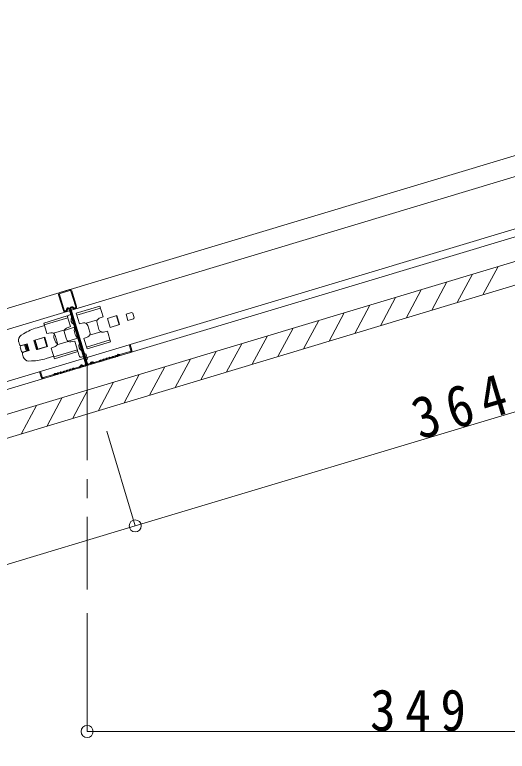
# Model space of a CAD drawing. Units: millimetres at full size, sheet at 1:10; details may follow other scales. Extents: x -2077 to 2023, y -1433 to 1417.
# Drawn here: x 1256.7 to 1516.8, y 206.5 to 595.3 of the extents above; entities that cross this region are included whole.
import ezdxf

# ---------------------------------------------------------------- set-up
doc = ezdxf.new("R2010")
doc.units = ezdxf.units.MM
doc.header["$LTSCALE"] = 10
doc.linetypes.add('CHAIN1', pattern=[8, 5, -1, 1, -1])
for name, color, linetype, lineweight in [('1-0_断面', 7, 'Continuous', 9), ('1-1_寸法', 7, 'Continuous', 9), ('1-3_ＤＨクロス', 7, 'Continuous', 9)]:
    doc.layers.add(name, color=color, linetype=linetype, lineweight=lineweight)
doc.styles.add('ＭＳ ゴシック', font='')
doc.styles.get('ＭＳ ゴシック').set_extended_font_data('MS Gothic')

msp = doc.modelspace()

# ---------------------------------------------------------------- linework, layer by layer
at = {"layer": '1-0_断面'}
for p, q in [((1829.98, 613.78), (1023.92, 371.53)), ((1833.04, 603.63), (1026.97, 361.38)), ((1870.19, 587.23), (970.04, 316.7)), ((946.27, 305.38), (1870.19, 583.05)), ((-73.06, -14.02), (1871.25, 570.32)), ((-73.06, -26.55), (1874.71, 558.83)), ((1503.99, 447.41), (1512.03, 462.36)), ((1490.44, 443.34), (1498.48, 458.29)), ((1476.9, 439.27), (1484.94, 454.22)), ((1463.36, 435.2), (1471.4, 450.15)), ((1449.81, 431.13), (1457.85, 446.08)), ((1289.2, 437.71), (1301.65, 441.45)), ((1289.49, 436.72), (1301.94, 440.46)), ((1436.27, 427.06), (1444.31, 442.01)), ((1284.41, 436.27), (1271.96, 432.53)), ((1286.09, 430.69), (1284.41, 436.27)), ((1285.32, 436.72), (1286.28, 437.01)), ((1289.2, 437.71), (1290.88, 432.13)), ((1305.67, 435.01), (1310.56, 436.48)), ((1310.35, 436.41), (1311.79, 431.62)), ((1310.46, 436.45), (1311.9, 431.66)), ((1310.56, 436.48), (1312, 431.69)), ((1318.34, 438.03), (1315.47, 437.17)), ((1315.47, 437.17), (1316.47, 433.81)), ((1318.96, 437.7), (1319.68, 435.3)), ((1422.73, 422.99), (1430.76, 437.93)), ((1273.64, 426.95), (1271.96, 432.53)), ((1284.71, 435.28), (1272.26, 431.54)), ((1290.88, 432.13), (1293.01, 432.57)), ((1294.31, 432.4), (1300.31, 434.2)), ((1300.12, 432.63), (1301.17, 429.15)), ((1307.11, 430.22), (1305.67, 435.01)), ((1312, 431.69), (1307.11, 430.22)), ((1319.35, 434.68), (1316.47, 433.81)), ((1409.18, 418.92), (1417.22, 433.86)), ((1268.43, 430.08), (1272.34, 431.25)), ((1283.07, 429.02), (1277.07, 427.22)), ((1282.92, 428.69), (1288.29, 430.3)), ((1286.09, 430.69), (1284.06, 429.88)), ((1295.34, 431.19), (1296.38, 427.71)), ((1296.2, 426.13), (1302.19, 427.93)), ((1395.64, 414.85), (1403.68, 429.79)), ((1260.03, 426.09), (1261.29, 426.87)), ((1272.52, 425.1), (1267.26, 423.51)), ((1272.15, 424.93), (1267.27, 423.46)), ((1273.59, 420.14), (1272.15, 424.93)), ((1273.99, 420.21), (1272.52, 425.1)), ((1273.64, 426.95), (1275.77, 427.39)), ((1277.37, 424.94), (1277.95, 423.02)), ((1278.1, 426.01), (1279.14, 422.53)), ((1282.89, 427.45), (1283.93, 423.96)), ((1284.64, 422.94), (1290.02, 424.56)), ((1293.18, 424.46), (1295.21, 425.27)), ((1293.18, 424.46), (1294.86, 418.88)), ((1382.1, 410.78), (1390.13, 425.72)), ((1258.74, 422.67), (1259.2, 421.14)), ((1259.92, 420.47), (1262.79, 421.34)), ((1260.19, 420.61), (1263.26, 421.53)), ((1261.84, 421.05), (1262.84, 417.7)), ((1262.31, 421.19), (1263.32, 417.84)), ((1262.79, 421.34), (1263.8, 417.98)), ((1263.26, 421.53), (1264.29, 418.08)), ((1266.78, 423.37), (1267.26, 423.51)), ((1268.24, 418.49), (1266.78, 423.37)), ((1267.26, 423.51), (1268.72, 418.63)), ((1267.27, 423.46), (1268.71, 418.68)), ((1267.48, 423.53), (1268.92, 418.74)), ((1268.71, 418.68), (1273.59, 420.14)), ((1268.72, 418.63), (1273.99, 420.21)), ((1275.94, 419.28), (1277.97, 420.09)), ((1284.95, 422.75), (1278.96, 420.95)), ((1288.39, 423.03), (1286.25, 422.58)), ((1288.39, 423.03), (1290.07, 417.44)), ((1294.56, 419.87), (1307.01, 423.61)), ((1294.86, 418.88), (1307.31, 422.62)), ((1368.55, 406.71), (1376.59, 421.65)), ((1259.59, 419.85), (1260.3, 417.46)), ((1261.15, 414.63), (1260.69, 416.16)), ((1260.93, 417.12), (1263.8, 417.98)), ((1261.23, 417.16), (1264.29, 418.08)), ((1268.72, 418.63), (1268.24, 418.49)), ((1275.94, 419.28), (1277.62, 413.7)), ((1289.77, 418.43), (1277.32, 414.69)), ((1290.07, 417.44), (1277.62, 413.7)), ((1289.69, 418.72), (1290.75, 415.17)), ((1292.64, 415.84), (1294.26, 416.33)), ((1355.01, 402.64), (1363.05, 417.58)), ((1264.12, 412.5), (1265.59, 412.54)), ((1273.32, 413.8), (1277.24, 414.97)), ((1292, 414.5), (1292.95, 414.79)), ((1341.46, 398.57), (1349.5, 413.51)), ((1327.92, 394.5), (1335.96, 409.44)), ((1314.38, 390.43), (1322.41, 405.37)), ((1300.83, 386.36), (1308.87, 401.3)), ((1287.29, 382.28), (1295.33, 397.23)), ((1273.75, 378.21), (1281.78, 393.16)), ((1260.2, 374.14), (1268.24, 389.09))]:
    msp.add_line(p, q, dxfattribs=at)
at = {"layer": '1-0_断面', "color": 4, "linetype": 'CHAIN1'}
msp.add_line((1294.87, 410.15), (1294.87, 291.88), dxfattribs=at)
at = {"layer": '1-0_断面'}
for points in [[(1301.65, 441.45), (1303.33, 435.87), (1301.3, 435.06)], [(1307.31, 422.62), (1305.63, 428.21), (1303.49, 427.76)], [(1293.5, 412.97), (1295.13, 413.46), (1294.26, 416.33)]]:
    msp.add_lwpolyline(points, dxfattribs=at)
for centre, radius, start, end in [((1285.61, 435.76), 1, 106.7275, 196.7275), ((1289.29, 434.26), 2.9, 153.1247, 240.3303), ((1318.48, 437.55), 0.5, 16.7275, 106.7275), ((1293.42, 430.61), 2, 16.7275, 101.7275), ((1302.04, 433.2), 2, 111.7275, 196.7275), ((1319.2, 435.16), 0.5, 286.7275, 16.7275), ((1277.06, 401.35), 30, 106.7275, 121.7275), ((1284.8, 428.02), 2, 111.7275, 196.7275), ((1294.16, 428.94), 6.03, 166.8647, 226.5903), ((1303.08, 429.72), 2, 196.7275, 281.7275), ((1261.61, 423.54), 3, 121.7275, 196.7275), ((1276.18, 425.43), 2, 16.7275, 101.7275), ((1279.29, 425.51), 2, 142.5042, 196.7275), ((1285.85, 424.54), 2, 196.7275, 281.7275), ((1294.47, 427.13), 2, 291.7275, 16.7275), ((1259.96, 421.37), 0.8, 196.7275, 286.7275), ((1260.06, 419.99), 0.5, 106.7275, 196.7275), ((1279.87, 423.6), 2, 196.7275, 250.9507), ((1277.23, 421.95), 2, 291.7275, 16.7275), ((1293.47, 420.37), 2.9, 153.1247, 240.3303), ((1260.78, 417.6), 0.5, 196.7275, 286.7275), ((1261.46, 416.39), 0.8, 106.7275, 196.7275), ((1264.03, 415.5), 3, 196.7275, 271.7275), ((1264.69, 442.53), 30, 271.7275, 286.7275), ((1291.71, 415.46), 1, 196.7275, 286.7275)]:
    msp.add_arc(centre, radius, start, end, dxfattribs=at)
at = {"layer": '1-1_寸法'}
for p, q in [((1320.33, 325.43), (1668.93, 430.19)), ((1320.33, 325.43), (1305.27, 375.53)), ((971.74, 220.66), (1320.33, 325.43)), ((1294.87, 279.34), (1294.87, 216.88)), ((1294.87, 216.88), (1643.87, 216.88))]:
    msp.add_line(p, q, dxfattribs=at)
for centre in [(1320.33, 325.43), (1294.87, 216.88)]:
    msp.add_circle(centre, 3.19, dxfattribs=at)
at = {"layer": '1-3_ＤＨクロス'}
for p, q in [((1279.86, 447.4), (1282.34, 439.17)), ((1282.82, 439.31), (1280.34, 447.55)), ((1280.53, 448.65), (1285.61, 450.17)), ((1280.68, 448.17), (1285.75, 449.7)), ((1288.85, 441.12), (1286.38, 449.36)), ((1286.85, 449.5), (1289.33, 441.27)), ((1283.75, 439.24), (1284.25, 440.16)), ((1284.18, 438.98), (1284.69, 439.93)), ((1285.42, 439.85), (1294.1, 410.96)), ((1285.9, 440), (1294.58, 411.1)), ((1286.38, 440.14), (1295.06, 411.25)), ((1287.9, 440.1), (1286.95, 440.61)), ((1288.11, 440.55), (1287.19, 441.05)), ((1286.2, 439.01), (1294.97, 409.81)), ((1317.66, 421.17), (1317.18, 421.03)), ((1317.18, 421.03), (1318.05, 418.16)), ((1318.53, 418.3), (1317.66, 421.17)), ((1317.71, 417.53), (1312.23, 415.88)), ((1317.86, 417.05), (1312.37, 415.41)), ((1298.61, 411.79), (1301.37, 412.62)), ((1303, 413.11), (1302.45, 412.95)), ((1302.6, 412.47), (1303.14, 412.63)), ((1304.62, 413.6), (1304.08, 413.44)), ((1304.22, 412.96), (1304.77, 413.12)), ((1306.25, 414.09), (1305.71, 413.93)), ((1305.85, 413.45), (1306.4, 413.61)), ((1307.88, 414.58), (1307.34, 414.41)), ((1307.48, 413.94), (1308.02, 414.1)), ((1309.51, 415.07), (1308.96, 414.9)), ((1309.11, 414.42), (1309.65, 414.59)), ((1310.59, 415.39), (1310.75, 415.44)), ((1310.74, 414.91), (1310.89, 414.96)), ((1310.87, 415.54), (1310.96, 415.71)), ((1311.4, 415.47), (1311.31, 415.3)), ((1311.67, 415.55), (1311.84, 415.46)), ((1311.9, 415.99), (1312.07, 415.9)), ((1286.46, 408.14), (1287, 408.3)), ((1290.85, 409.46), (1288.09, 408.63)), ((1288.23, 408.15), (1290.98, 408.98)), ((1291.1, 409.68), (1291.2, 409.91)), ((1291.65, 409.71), (1291.56, 409.49)), ((1292.24, 409.89), (1292.44, 409.75)), ((1292.72, 410.17), (1292.52, 410.3)), ((1293.77, 410.34), (1293.05, 410.12)), ((1293.2, 409.64), (1293.91, 409.86)), ((1295.69, 410.91), (1296.4, 411.13)), ((1296.55, 410.65), (1295.83, 410.43)), ((1296.65, 411.35), (1296.75, 411.58)), ((1297.21, 411.38), (1297.11, 411.16)), ((1297.8, 411.55), (1298, 411.42)), ((1298.27, 411.84), (1298.07, 411.97)), ((1301.51, 412.14), (1298.76, 411.32)), ((1269.78, 406.78), (1270.26, 406.93)), ((1270.64, 403.91), (1269.78, 406.78)), ((1270.26, 406.93), (1271.12, 404.05)), ((1271.74, 403.72), (1277.23, 405.37)), ((1271.89, 403.24), (1277.37, 404.89)), ((1277.44, 405.63), (1277.35, 405.46)), ((1277.88, 405.4), (1277.79, 405.23)), ((1278.15, 405.48), (1278.32, 405.39)), ((1278.56, 405.83), (1278.39, 405.92)), ((1278.86, 405.86), (1278.71, 405.81)), ((1279.01, 405.38), (1278.85, 405.33)), ((1279.95, 406.18), (1280.49, 406.35)), ((1280.09, 405.7), (1280.63, 405.87)), ((1281.57, 406.67), (1282.12, 406.84)), ((1282.26, 406.36), (1281.72, 406.19)), ((1283.2, 407.16), (1283.75, 407.32)), ((1283.89, 406.85), (1283.35, 406.68)), ((1284.83, 407.65), (1285.38, 407.81)), ((1284.97, 407.17), (1285.52, 407.34)), ((1287.15, 407.82), (1286.6, 407.66))]:
    msp.add_line(p, q, dxfattribs=at)
for centre, radius, start, end in [((1280.82, 447.69), 1, 106.7275, 196.7275), ((1280.82, 447.69), 0.5, 106.7275, 196.7275), ((1285.9, 449.22), 1, 16.7275, 106.7275), ((1285.9, 449.22), 0.5, 16.7275, 106.7275), ((1285.04, 439.74), 0.9, 16.7275, 151.7275), ((1285.04, 439.74), 0.4, 16.7275, 151.7275), ((1286.76, 440.26), 0.9, 61.7275, 196.7275), ((1286.76, 440.26), 0.4, 61.7275, 196.7275), ((1288.37, 440.98), 1, 241.7275, 16.7275), ((1288.37, 440.98), 0.5, 238.8795, 16.7275), ((1283.3, 439.45), 1, 196.7275, 331.7275), ((1283.3, 439.45), 0.5, 196.7275, 334.5754), ((1311.57, 415.37), 0.7, 61.7275, 151.7275), ((1317.57, 418.01), 0.5, 286.7275, 16.7275), ((1317.57, 418.01), 1, 286.7275, 16.7275), ((1301.31, 412.81), 0.2, 286.7275, 325.6699), ((1302.05, 412.3), 0.7, 67.785, 145.6699), ((1301.31, 412.81), 0.7, 286.7275, 325.6699), ((1302.05, 412.3), 0.2, 69.8576, 145.6699), ((1302.39, 413.14), 0.7, 247.785, 286.7275), ((1302.39, 413.14), 0.2, 247.785, 286.7275), ((1302.94, 413.3), 0.2, 286.7275, 325.6699), ((1303.68, 412.79), 0.7, 67.785, 145.6699), ((1302.94, 413.3), 0.7, 286.7275, 325.6699), ((1303.68, 412.79), 0.2, 69.8576, 145.6699), ((1304.02, 413.63), 0.7, 247.785, 286.7275), ((1304.02, 413.63), 0.2, 247.785, 286.7275), ((1304.57, 413.79), 0.2, 286.7275, 325.6699), ((1305.31, 413.28), 0.7, 67.785, 145.6699), ((1304.57, 413.79), 0.7, 286.7275, 325.6699), ((1305.31, 413.28), 0.2, 69.8576, 145.6699), ((1305.65, 414.12), 0.7, 247.785, 286.7275), ((1305.65, 414.12), 0.2, 247.785, 286.7275), ((1306.2, 414.28), 0.2, 286.7275, 325.6699), ((1306.94, 413.77), 0.7, 67.785, 145.6699), ((1306.2, 414.28), 0.7, 286.7275, 325.6699), ((1306.94, 413.77), 0.2, 69.8576, 145.6699), ((1307.28, 414.61), 0.7, 247.785, 286.7275), ((1307.28, 414.61), 0.2, 247.785, 286.7275), ((1307.82, 414.77), 0.2, 286.7275, 325.6699), ((1308.57, 414.26), 0.7, 67.785, 145.6699), ((1307.82, 414.77), 0.7, 286.7275, 325.6699), ((1308.57, 414.26), 0.2, 69.8576, 145.6699), ((1308.91, 415.1), 0.7, 247.785, 286.7275), ((1308.91, 415.1), 0.2, 247.785, 286.7275), ((1309.45, 415.26), 0.2, 286.7275, 325.6699), ((1310.19, 414.75), 0.7, 67.785, 145.6699), ((1309.45, 415.26), 0.7, 286.7275, 325.6699), ((1310.19, 414.75), 0.2, 67.785, 143.5974), ((1310.53, 415.58), 0.7, 247.785, 286.7275), ((1310.53, 415.58), 0.2, 247.785, 286.7275), ((1310.69, 415.63), 0.2, 286.7275, 331.7275), ((1310.69, 415.63), 0.7, 286.7275, 331.7275), ((1311.57, 415.37), 0.2, 61.7275, 151.7275), ((1312.17, 416.08), 0.7, 241.7275, 286.7275), ((1312.17, 416.08), 0.2, 241.7275, 286.7275), ((1286.95, 408.5), 0.2, 286.7275, 325.6699), ((1287.69, 407.99), 0.7, 67.785, 145.6699), ((1288.03, 408.82), 0.2, 247.785, 286.7275), ((1290.73, 409.84), 0.4, 286.7275, 336.7275), ((1290.73, 409.84), 0.9, 286.7275, 336.7275), ((1292.02, 409.55), 0.9, 56.7275, 156.7275), ((1292.02, 409.55), 0.4, 56.7275, 156.7275), ((1292.94, 410.5), 0.9, 236.7275, 286.7275), ((1292.94, 410.5), 0.4, 236.7275, 286.7275), ((1293.63, 410.82), 0.5, 286.7275, 16.7275), ((1293.63, 410.82), 1, 286.7275, 16.7275), ((1295.54, 411.39), 1, 196.7275, 286.7275), ((1295.54, 411.39), 0.5, 196.7275, 286.7275), ((1296.29, 411.51), 0.4, 286.7275, 336.7275), ((1296.29, 411.51), 0.9, 286.7275, 336.7275), ((1297.58, 411.22), 0.9, 56.7275, 156.7275), ((1297.58, 411.22), 0.4, 56.7275, 156.7275), ((1298.49, 412.17), 0.9, 236.7275, 286.7275), ((1298.49, 412.17), 0.4, 236.7275, 286.7275), ((1277.17, 405.56), 0.2, 286.7275, 331.7275), ((1277.17, 405.56), 0.7, 286.7275, 331.7275), ((1278.05, 405.3), 0.7, 61.7275, 151.7275), ((1278.05, 405.3), 0.2, 61.7275, 151.7275), ((1278.65, 406), 0.7, 241.7275, 286.7275), ((1278.65, 406), 0.2, 241.7275, 286.7275), ((1278.81, 406.05), 0.2, 286.7275, 325.6699), ((1279.55, 405.54), 0.7, 67.785, 145.6699), ((1278.81, 406.05), 0.7, 286.7275, 325.6699), ((1279.55, 405.54), 0.2, 69.8576, 145.6699), ((1279.89, 406.37), 0.7, 247.785, 286.7275), ((1279.89, 406.37), 0.2, 247.785, 286.7275), ((1280.43, 406.54), 0.2, 286.7275, 325.6699), ((1281.18, 406.03), 0.7, 67.785, 145.6699), ((1280.43, 406.54), 0.7, 286.7275, 325.6699), ((1281.18, 406.03), 0.2, 67.785, 143.5974), ((1281.52, 406.86), 0.7, 247.785, 286.7275), ((1281.52, 406.86), 0.2, 247.785, 286.7275), ((1282.06, 407.03), 0.2, 286.7275, 325.6699), ((1282.8, 406.52), 0.7, 67.785, 145.6699), ((1282.06, 407.03), 0.7, 286.7275, 325.6699), ((1282.8, 406.52), 0.2, 67.785, 143.5974), ((1283.14, 407.35), 0.7, 247.785, 286.7275), ((1283.14, 407.35), 0.2, 247.785, 286.7275), ((1283.69, 407.52), 0.2, 286.7275, 325.6699), ((1284.43, 407.01), 0.7, 67.785, 145.6699), ((1283.69, 407.52), 0.7, 286.7275, 325.6699), ((1284.43, 407.01), 0.2, 67.785, 143.5974), ((1284.77, 407.84), 0.7, 247.785, 286.7275), ((1284.77, 407.84), 0.2, 247.785, 286.7275), ((1285.32, 408.01), 0.2, 286.7275, 325.6699), ((1286.06, 407.5), 0.7, 67.785, 145.6699), ((1285.32, 408.01), 0.7, 286.7275, 325.6699), ((1286.06, 407.5), 0.2, 67.785, 143.5974), ((1286.4, 408.33), 0.7, 247.785, 286.7275), ((1286.4, 408.33), 0.2, 247.785, 286.7275), ((1286.95, 408.5), 0.7, 286.7275, 325.6699), ((1287.69, 407.99), 0.2, 67.785, 143.5974), ((1288.03, 408.82), 0.7, 247.785, 286.7275), ((1271.6, 404.2), 1, 196.7275, 286.7275), ((1271.6, 404.2), 0.5, 196.7275, 286.7275)]:
    msp.add_arc(centre, radius, start, end, dxfattribs=at)

# ---------------------------------------------------------------- texts
at = {"layer": '1-1_寸法', "insert": (1470.69, 370.61), "char_height": 21.99, "attachment_point": 7, "rotation": 16.727, "style": 'ＭＳ ゴシック'}
msp.add_mtext('\\T1.37;\\W0.9;364', dxfattribs=at)
at = {"layer": '1-1_寸法', "insert": (1444.37, 216.88), "char_height": 21.99, "attachment_point": 7, "style": 'ＭＳ ゴシック'}
msp.add_mtext('\\T1.38;\\W0.9;349', dxfattribs=at)

doc.saveas('drawing.dxf')
